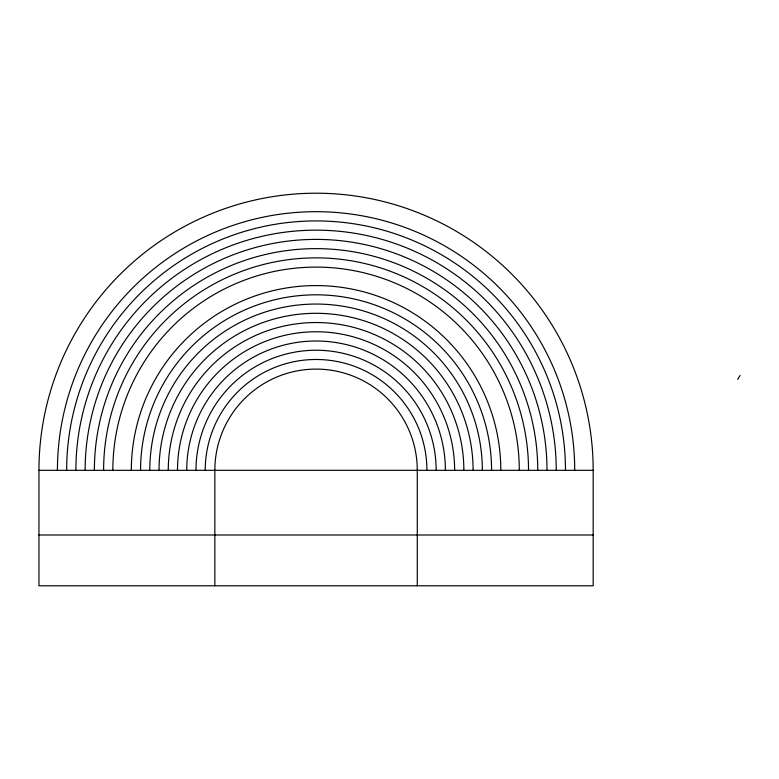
<?xml version="1.0" encoding="UTF-8"?>
<svg xmlns="http://www.w3.org/2000/svg" width="779" height="779" viewBox="0 0 779 779"><rect width="100%" height="100%" fill="white"/><g stroke="black" fill="none" stroke-linecap="round" stroke-linejoin="round"><path stroke-width="1.17" d="M737.732 379.422L740.05 375.429M38.95 470.321L593.179 470.321L593.179 585.789L38.95 585.789L38.95 470.321A277.12 277.12 0 0 1 316.07 193.211A277.12 277.12 0 0 1 593.179 470.321M38.95 534.988L593.179 534.988M417.281 585.789L417.281 470.321A101.212 101.212 0 0 0 316.07 369.11A101.212 101.212 0 0 0 214.848 470.321L214.848 585.789M57.422 470.321A258.638 258.638 0 0 1 316.07 211.684A258.638 258.638 0 0 1 574.707 470.321M205.218 470.321A110.842 110.842 0 0 1 316.07 359.479A110.842 110.842 0 0 1 426.911 470.321M177.505 470.321A138.555 138.555 0 0 1 316.07 331.766A138.555 138.555 0 0 1 454.624 470.321M186.746 470.321A129.324 129.324 0 0 1 316.07 341.007A129.324 129.324 0 0 1 445.384 470.321M168.274 470.321A147.796 147.796 0 0 1 316.07 322.535A147.796 147.796 0 0 1 463.856 470.321M195.987 470.321A120.083 120.083 0 0 1 316.07 350.238A120.083 120.083 0 0 1 436.152 470.321M66.663 470.321A249.407 249.407 0 0 1 316.07 220.924A249.407 249.407 0 0 1 565.466 470.321M75.894 470.321A240.166 240.166 0 0 1 316.07 230.156A240.166 240.166 0 0 1 556.235 470.321M159.033 470.321A157.037 157.037 0 0 1 316.07 313.294A157.037 157.037 0 0 1 473.096 470.321M149.792 470.321A166.268 166.268 0 0 1 316.07 304.053A166.268 166.268 0 0 1 482.337 470.321M140.561 470.321A175.509 175.509 0 0 1 316.07 294.822A175.509 175.509 0 0 1 491.568 470.321M131.32 470.321A184.74 184.74 0 0 1 316.07 285.581A184.74 184.74 0 0 1 500.809 470.321M112.848 470.321A203.222 203.222 0 0 1 316.07 267.109A203.222 203.222 0 0 1 519.281 470.321M103.607 470.321A212.453 212.453 0 0 1 316.07 257.868A212.453 212.453 0 0 1 528.522 470.321M94.376 470.321A221.694 221.694 0 0 1 316.07 248.637A221.694 221.694 0 0 1 537.753 470.321M85.135 470.321A230.925 230.925 0 0 1 316.07 239.396A230.925 230.925 0 0 1 546.994 470.321"/></g></svg>
